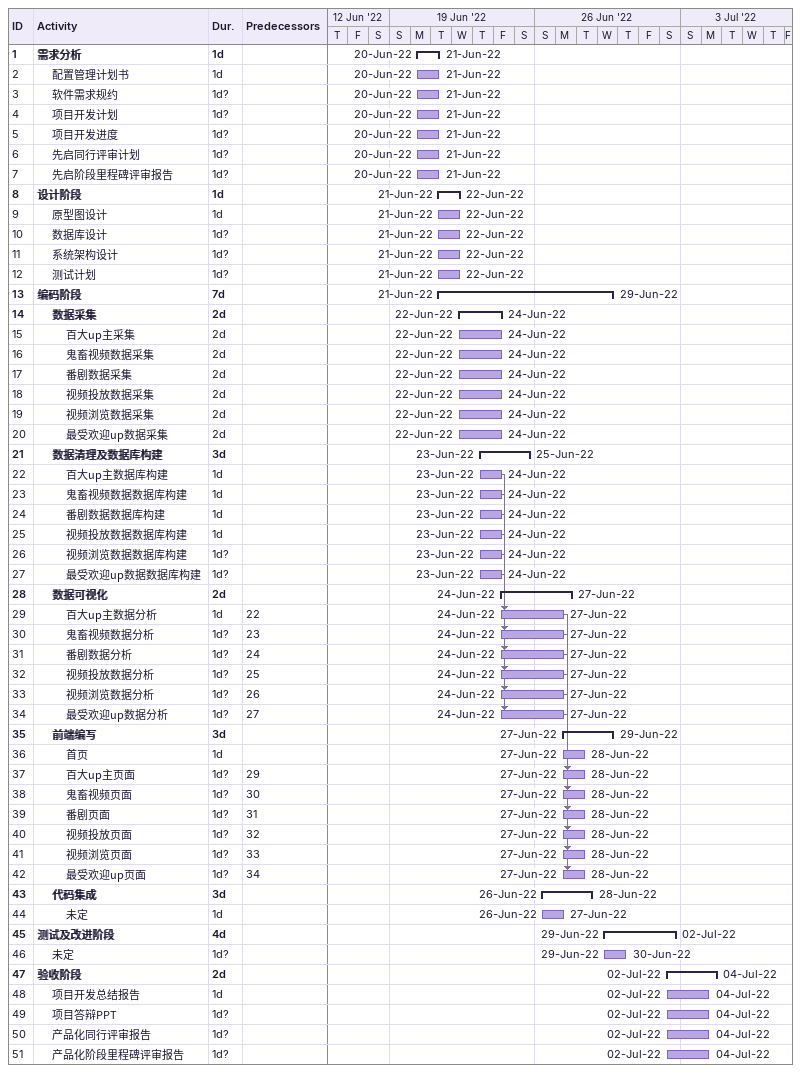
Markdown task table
| ID | Level | Task | Duration | Start | Finish | Predecessors |
|---|---|---|---|---|---|---|
| 1 | 1 | **需求分析** | 1d | 2022-06-20 | 2022-06-21 |  |
| 2 | 2 | 配置管理计划书 | 1d | 2022-06-20 | 2022-06-21 |  |
| 3 | 2 | 软件需求规约 | 1d? | 2022-06-20 | 2022-06-21 |  |
| 4 | 2 | 项目开发计划 | 1d? | 2022-06-20 | 2022-06-21 |  |
| 5 | 2 | 项目开发进度 | 1d? | 2022-06-20 | 2022-06-21 |  |
| 6 | 2 | 先启同行评审计划 | 1d? | 2022-06-20 | 2022-06-21 |  |
| 7 | 2 | 先启阶段里程碑评审报告 | 1d? | 2022-06-20 | 2022-06-21 |  |
| 8 | 1 | **设计阶段** | 1d | 2022-06-21 | 2022-06-22 |  |
| 9 | 2 | 原型图设计 | 1d | 2022-06-21 | 2022-06-22 |  |
| 10 | 2 | 数据库设计 | 1d? | 2022-06-21 | 2022-06-22 |  |
| 11 | 2 | 系统架构设计 | 1d? | 2022-06-21 | 2022-06-22 |  |
| 12 | 2 | 测试计划 | 1d? | 2022-06-21 | 2022-06-22 |  |
| 13 | 1 | **编码阶段** | 7d | 2022-06-21 | 2022-06-29 |  |
| 14 | 2 | **数据采集** | 2d | 2022-06-22 | 2022-06-24 |  |
| 15 | 3 | 百大up主采集 | 2d | 2022-06-22 | 2022-06-24 |  |
| 16 | 3 | 鬼畜视频数据采集 | 2d | 2022-06-22 | 2022-06-24 |  |
| 17 | 3 | 番剧数据采集 | 2d | 2022-06-22 | 2022-06-24 |  |
| 18 | 3 | 视频投放数据采集 | 2d | 2022-06-22 | 2022-06-24 |  |
| 19 | 3 | 视频浏览数据采集 | 2d | 2022-06-22 | 2022-06-24 |  |
| 20 | 3 | 最受欢迎up数据采集 | 2d | 2022-06-22 | 2022-06-24 |  |
| 21 | 2 | **数据清理及数据库构建** | 3d | 2022-06-23 | 2022-06-25 |  |
| 22 | 3 | 百大up主数据库构建 | 1d | 2022-06-23 | 2022-06-24 |  |
| 23 | 3 | 鬼畜视频数据数据库构建 | 1d | 2022-06-23 | 2022-06-24 |  |
| 24 | 3 | 番剧数据数据库构建 | 1d | 2022-06-23 | 2022-06-24 |  |
| 25 | 3 | 视频投放数据数据库构建 | 1d | 2022-06-23 | 2022-06-24 |  |
| 26 | 3 | 视频浏览数据数据库构建 | 1d? | 2022-06-23 | 2022-06-24 |  |
| 27 | 3 | 最受欢迎up数据数据库构建 | 1d? | 2022-06-23 | 2022-06-24 |  |
| 28 | 2 | **数据可视化** | 2d | 2022-06-24 | 2022-06-27 |  |
| 29 | 3 | 百大up主数据分析 | 1d | 2022-06-24 | 2022-06-27 | 22 |
| 30 | 3 | 鬼畜视频数据分析 | 1d? | 2022-06-24 | 2022-06-27 | 23 |
| 31 | 3 | 番剧数据分析 | 1d? | 2022-06-24 | 2022-06-27 | 24 |
| 32 | 3 | 视频投放数据分析 | 1d? | 2022-06-24 | 2022-06-27 | 25 |
| 33 | 3 | 视频浏览数据分析 | 1d? | 2022-06-24 | 2022-06-27 | 26 |
| 34 | 3 | 最受欢迎up数据分析 | 1d? | 2022-06-24 | 2022-06-27 | 27 |
| 35 | 2 | **前端编写** | 3d | 2022-06-27 | 2022-06-29 |  |
| 36 | 3 | 首页 | 1d | 2022-06-27 | 2022-06-28 |  |
| 37 | 3 | 百大up主页面 | 1d? | 2022-06-27 | 2022-06-28 | 29 |
| 38 | 3 | 鬼畜视频页面 | 1d? | 2022-06-27 | 2022-06-28 | 30 |
| 39 | 3 | 番剧页面 | 1d? | 2022-06-27 | 2022-06-28 | 31 |
| 40 | 3 | 视频投放页面 | 1d? | 2022-06-27 | 2022-06-28 | 32 |
| 41 | 3 | 视频浏览页面 | 1d? | 2022-06-27 | 2022-06-28 | 33 |
| 42 | 3 | 最受欢迎up页面 | 1d? | 2022-06-27 | 2022-06-28 | 34 |
| 43 | 2 | **代码集成** | 3d | 2022-06-26 | 2022-06-28 |  |
| 44 | 3 | 未定 | 1d | 2022-06-26 | 2022-06-27 |  |
| 45 | 1 | **测试及改进阶段** | 4d | 2022-06-29 | 2022-07-02 |  |
| 46 | 2 | 未定 | 1d? | 2022-06-29 | 2022-06-30 |  |
| 47 | 1 | **验收阶段** | 2d | 2022-07-02 | 2022-07-04 |  |
| 48 | 2 | 项目开发总结报告 | 1d | 2022-07-02 | 2022-07-04 |  |
| 49 | 2 | 项目答辩PPT | 1d? | 2022-07-02 | 2022-07-04 |  |
| 50 | 2 | 产品化同行评审报告 | 1d? | 2022-07-02 | 2022-07-04 |  |
| 51 | 2 | 产品化阶段里程碑评审报告 | 1d? | 2022-07-02 | 2022-07-04 |  |
